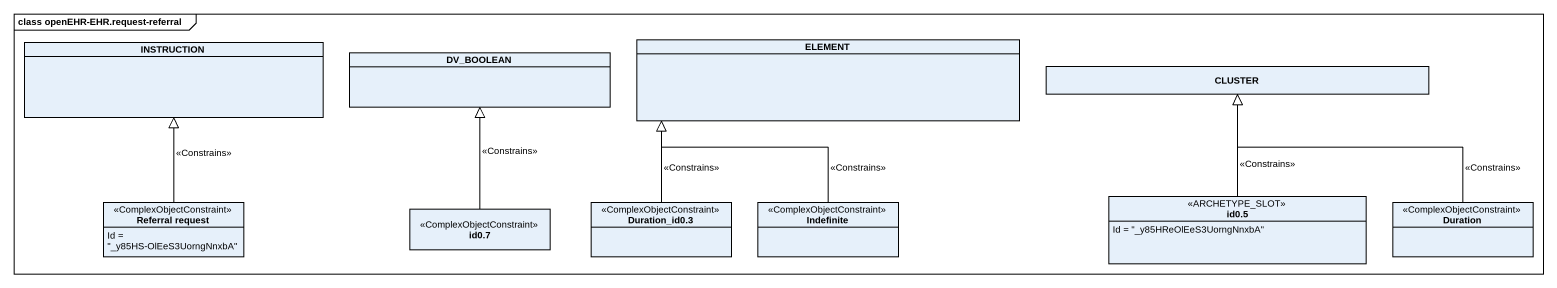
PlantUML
@startuml
mainframe class openEHR-EHR.request-referral
hide circle
hide empty members
class INSTRUCTION
class ELEMENT
class DV_BOOLEAN
class CLUSTER
class "Referral request" as Referral_request <<ComplexObjectConstraint>> {
  Id = "_y85HS-OlEeS3UorngNnxbA"
}
class "Duration_id0.3" as Duration_id0_3 <<ComplexObjectConstraint>>
class Indefinite <<ComplexObjectConstraint>>
class "id0.5" as id0_5 <<ARCHETYPE_SLOT>> {
  Id = "_y85HReOlEeS3UorngNnxbA"
}
class Duration <<ComplexObjectConstraint>>
class "id0.7" as id0_7 <<ComplexObjectConstraint>>
Referral_request -up-|> INSTRUCTION : <<Constrains>>
Duration_id0_3 -up-|> ELEMENT : <<Constrains>>
Indefinite -up-|> ELEMENT : <<Constrains>>
id0_5 -up-|> CLUSTER : <<Constrains>>
Duration -up-|> CLUSTER : <<Constrains>>
id0_7 -up-|> DV_BOOLEAN : <<Constrains>>
@enduml
